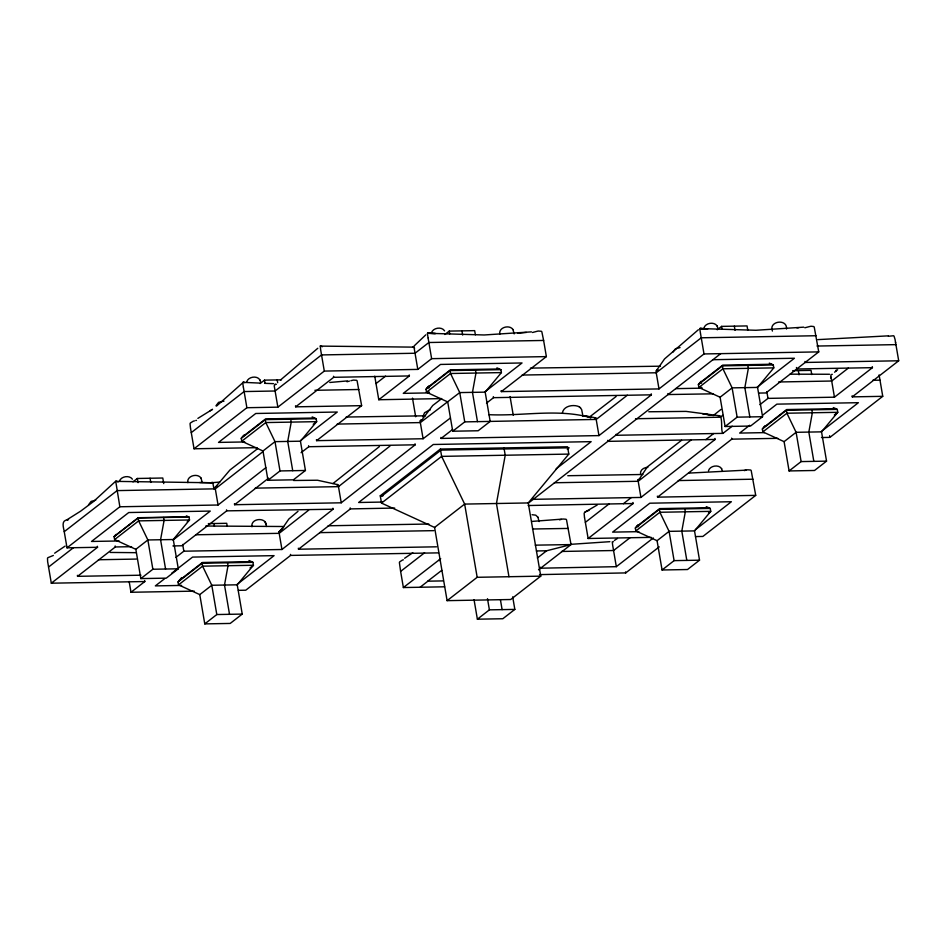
<?xml version="1.0" encoding="UTF-8"?>
<svg xmlns="http://www.w3.org/2000/svg" width="946" height="946" viewBox="0 0 946 946"><rect width="100%" height="100%" fill="white"/><g stroke="black" fill="none" stroke-linecap="round" stroke-linejoin="round"><path stroke-width="1.42" d="M187.852 482.673C186.397 475.743 197.785 472.823 201.037 478.132M251.943 526.756C250.394 517.758 267.505 516.717 266.311 526.496M499.819 334.163C498.365 327.233 509.74 324.312 513.004 329.622M640.596 474.478C639.543 470.008 644.037 467.312 647.88 467.348M322.397 346.721L320.304 346.011L320.635 349.689A41.435 11.506 75.4 0 1 320.848 350.895L324.301 371.08L277.864 407.158L246.882 407.714L194.036 448.782L190.536 428.266M88.486 504.868L91.123 501.392L95.723 500.186M215.936 405.822L218.573 402.357L223.977 401.104M246.705 381.912C248.077 376.745 257.016 375.231 259.843 379.831M431.435 332.933C432.795 327.765 441.735 326.264 444.573 330.852M672.783 352.267L675.432 348.79L680.032 347.584M703.942 328.049C705.302 322.882 714.242 321.38 717.08 325.968M708.471 470.812C709.843 465.645 718.783 464.131 721.621 468.719M835.732 371.352L836.205 370.016M658.038 369.626L656.489 370.465L656.086 371.884L658.995 388.924L501.321 391.609L501.155 390.603M119.409 481.242C120.946 476.287 129.436 474.892 132.416 479.184M638.183 479.646L639.934 478.593M639.555 478.688L647.289 466.934L681.558 440.292M422.756 418.7L432.748 405.479L440.978 399.165M215.321 487.237L229.949 469.985L257.584 448.7M186.362 515.83L189.011 517.048L189.519 519.969L173.284 539.516L178.297 568.794L166.271 578.148L140.836 578.597L135.834 549.319L114.596 539.575L114.099 536.642L115.897 534.478M312.18 416.89L316.165 418.723L316.662 421.656L300.438 441.191L305.44 470.481L293.414 479.823L267.978 480.272L262.976 450.994L241.738 441.25L241.242 438.317L243.95 435.065M248.975 560.505L252.96 562.338L253.457 565.259L237.233 584.805L242.235 614.084L230.209 623.438L204.774 623.887L199.772 594.608L178.534 584.865L178.037 581.932L181.644 577.592M496.922 367.84L500.907 369.661L501.404 372.594L485.18 392.141L490.182 421.419L478.156 430.761L452.72 431.222L447.718 401.932L426.492 392.2L425.984 389.267L428.692 386.015M528.246 502.941L568.806 454.092L567.565 446.772L440.387 449.054L380.257 495.775L381.51 503.095L434.592 527.442L447.103 600.651L510.698 599.516L540.757 576.149L528.246 502.941L464.652 504.088L434.592 527.442M769.311 363.122L773.284 364.955L773.793 367.876L757.557 387.422L762.571 416.701L750.545 426.043L725.109 426.504L720.095 397.225L698.869 387.482L698.373 384.549L701.069 381.297M706.272 506.607L710.257 508.428L710.753 511.36L694.53 530.895L699.532 560.186L687.505 569.527L662.07 569.989L657.068 540.698L635.83 530.954L635.334 528.034L638.042 524.77M833.296 407.56L837.269 409.382L837.778 412.314L821.542 431.849L826.556 461.14L814.53 470.481L789.094 470.942L784.092 441.652L762.854 431.908L762.358 428.987L765.054 425.724M656.264 370.808L664.553 358.924L698.373 329.74M279.224 531.687L283.717 526.65L280.737 530.872L288.79 519.082L298.002 511.313M425.83 334.813L414.123 345.952M211.124 482.945L211.466 482.637A16.283 6.173 87.3 0 1 211.727 482.425L212.614 482.413A1.715 0.65 87.3 0 1 212.803 482.803L213.926 488.869M317.785 348.27L280.56 379.949M584.474 517.202L584.143 513.56A2.353 2.164 -56 0 1 584.9 512.164L586.863 511.1A21.415 19.665 -56 0 1 588.152 510.698L588.991 510.473M837.671 369.732L834.561 372.227M216.646 405.976L243.642 382.007A23.059 6.527 75.3 0 1 243.997 382.196L244.73 382.669M332.957 483.548L379.358 446.618M721.006 409.417L713.142 415.637M255.219 488.136L338.479 486.646L390.012 446.027M234.442 503.698L234.608 504.715L341.234 502.799L415.188 444.809L415.022 443.804M332.921 508.227L333.087 509.232L281.955 549.496L183.843 551.199L175.909 557.371M308.668 510.178L279.2 533.331L195.798 534.786M268.581 478.168L234.608 504.715M657.387 496.142L657.565 497.147L731.778 439.157L777.778 438.329M263.071 451.538L215.298 488.846L117.103 490.607L64.245 531.676L67.012 547.829L97.533 547.285L97.355 546.28M265.826 467.691L218.065 505.01L119.858 506.772L67.012 547.829M691.337 439.795L638.195 481.278L554.356 482.756M300.615 440.529L337.284 412.03L255.751 413.485L218.526 442.409L244.742 441.948M301.1 452.696L308.786 446.725L415.188 444.809M722.827 415.259L720.32 417.21L635.523 418.735M533.095 498.329L533.237 499.334L640.95 497.442L715.129 439.452L714.975 438.447M191.269 432.629L244.115 391.561L275.097 391.005L321.534 354.927L415.046 353.248L428.869 342.511L543.619 340.454L546.374 356.607L501.321 391.609M132.972 481.869L137.347 478.475L162.783 478.014L163.729 483.595M260.115 383.556L264.49 380.15L281.447 379.843M144.643 580.513L144.821 581.53L51.309 583.197L48.553 567.044L73.587 547.592M51.309 583.197L97.533 547.285M114.466 536.205L138.246 517.722L188.538 516.823M114.099 536.642L138.151 517.959L189.011 517.048M242.413 436.91L265.59 418.901L314.628 418.014M241.242 438.317L265.294 419.634L316.165 418.723M114.596 539.575L138.648 520.879L189.519 519.969L187.225 521.754M241.738 441.25L265.791 422.566L316.662 421.656L313.221 424.316M77.395 575.322L77.56 576.327L115.341 546.965L131.577 546.682M295.495 405.834L295.66 406.839L333.69 377.312L409.382 375.94L409.216 374.935M135.834 549.319L147.86 539.965L173.284 539.516M262.976 450.994L275.002 441.652L300.438 441.191M173.047 540L210.272 511.077L128.739 512.531L91.514 541.455L119.172 540.97M441.699 398.597L378.778 399.732L376.011 383.568L385.578 376.141M444.857 334.494L449.232 331.1L474.667 330.639L475.389 334.825M316.425 439.642L316.603 440.659L361.632 405.657L357.115 380.907A2.424 2.223 -56.4 0 0 356.595 380.316L353.508 380.091A22.952 21.049 -56.4 0 0 352.539 380.304L350.86 380.73M333.087 509.232L226.709 510.852L181.762 545.771L172.905 545.937M140.836 578.597L152.862 569.255L178.297 568.794M267.978 480.272L280.004 470.931L305.44 470.481M129.153 581.494L130.997 592.267L144.821 581.53M378.778 399.732L409.382 375.94M324.301 371.08L417.801 369.401L431.624 358.664L546.374 356.607M179.208 580.525L202.397 562.503L251.423 561.628M178.037 581.932L202.089 563.248L252.96 562.338M425.984 389.267L450.036 370.584L500.907 369.661M178.534 584.865L202.586 566.169L253.457 565.259L250.016 567.931M199.772 594.608L211.798 585.267L237.233 584.805M237.032 584.427L274.08 555.645L192.57 557.088L171.628 573.288M298.345 548.195L298.51 549.212L350.387 508.901L394.707 508.061M440.942 437.419L441.108 438.424L452.59 429.496M486.492 403.15L493.528 397.675L651.392 394.825L651.226 393.82M438.589 552.866L290.623 555.408L245.747 590.209L238.392 590.339M204.774 623.887L216.8 614.545L242.235 614.084M452.72 431.222L464.746 421.881L596.193 419.433L598.96 435.598L441.108 438.424M381.534 496.307L440.99 450.107L569.137 447.813L567.281 449.255M381.51 503.095L441.64 456.374L568.806 454.092M444.608 586.804L403.374 587.549L400.619 571.396L424.588 552.771M596.418 419.267L627.352 395.215M717.245 329.776L721.609 326.382L747.044 325.921L747.766 330.107M556.153 468.838L591.155 441.652L433.28 444.49L358.64 502.492L382.243 502.066M651.392 394.825L598.96 435.598M658.995 388.924L704.001 353.946L818.751 351.888L814.246 327.139A2.424 2.223 -56.4 0 0 813.714 326.547L811.089 326.24A21.226 19.476 -56.4 0 0 809.67 326.536L804.857 327.777M420.095 587.253L427.911 581.175L443.201 580.903M528.66 502.905L720.722 353.65M698.373 384.549L722.413 365.865L773.284 364.955M447.103 600.651L477.174 577.297L540.757 576.149M720.095 397.225L732.121 387.872L757.557 387.422M537.352 558.01L546.646 550.773L571.029 544.577L566.512 519.815A2.424 2.223 -56.5 0 0 565.992 519.236L562.905 518.999A22.964 21.06 -56.5 0 0 561.936 519.212L559.547 519.815M757.19 387.174L794.415 358.25L712.882 359.716M651.203 537.363L588.128 538.499L585.361 522.334L609.248 503.78M623.39 503.698L631.218 497.608M705.858 439.618L713.686 433.54M818.751 351.888L765.905 392.957L758.609 393.075M538.522 569.835L571.029 544.577L535.282 545.156M474.041 599.669L477.375 619.192L489.401 609.851L514.837 609.401L512.685 596.843M725.109 426.504L737.135 417.162L762.571 416.701M616.189 434.273L616.354 435.278L722.957 433.374L732.204 426.197M759.91 404.663L767.986 398.384L834.455 397.19L872.437 367.663L872.271 366.646M588.128 538.499L633.134 503.52L632.969 502.503M749.67 425.274L739.642 433.079L764.392 432.629M762.689 415.164L776.867 404.143L858.4 402.689L821.175 431.613M514.837 609.401L502.811 618.743L477.375 619.192M763.528 427.568L786.705 409.559L835.732 408.672M762.358 428.987L786.398 410.292L837.269 409.382M635.334 528.034L659.386 509.338L710.257 508.428M762.854 431.908L786.906 413.225L837.778 412.314L834.337 414.987M635.83 530.954L659.882 512.271L710.753 511.36L708.459 513.134M630.107 537.671L613.564 550.525L561.498 551.459M848.326 368.112L831.7 381.025L778.523 381.983M540.45 567.198L540.627 568.203L616.319 566.678L653.308 537.955M784.092 441.652L796.106 432.31L821.542 431.849M657.068 540.698L669.094 531.356L694.53 530.895M539.504 574.612L625.72 572.909L659.232 546.871M852.098 395.854L852.263 396.871L898.7 360.781L895.235 340.607A41.352 37.923 -56.4 0 1 895.058 339.401L894.029 336.114A1.951 1.797 -56.4 0 0 893.462 335.747L888.389 336.279M695.322 529.76L731.376 501.735L649.807 503.201L612.618 532.125L638.834 531.652M879.094 374.876L882.748 396.327L829.89 437.395L829.607 435.704M744.242 470.611L746.63 470.008A22.952 21.049 -56.4 0 1 747.6 469.795L750.686 470.032A2.424 2.223 -56.4 0 1 751.207 470.623L755.724 495.373L702.878 536.441L695.511 536.571M789.094 470.942L801.12 461.589L826.556 461.14M662.07 569.989L674.096 560.635L699.532 560.186M164.651 578.692L155.345 585.893L181.597 585.42M484.813 391.892L522.038 362.968L440.505 364.435L403.28 393.359L429.484 392.886M589.559 416.973L616.106 396.504M403.374 587.549L440.718 558.672M427.722 581.175L441.758 570.332M316.603 440.659L423.099 438.743L450.414 417.99M279.685 531.214L279.508 531.333A1.49 1.253 50.7 0 0 279.176 531.77M65.12 546.102L54.643 553.185M412.799 552.748L404.604 558.27M413.071 347.135L413.012 347.182A6.386 1.975 -72.6 0 1 413.378 347.04M617.442 538.463L614.344 540.462M210.213 410.812L212.531 409.311L197.868 418.392M718.511 416.134C723.548 414.242 720.225 431.057 722.957 433.374M67.225 519.602L80.587 511.195L93.394 501.628L115.944 480.994L118.155 481.999M584.912 512.176L597.21 505.01M420.982 420.166L420.592 420.45A1.644 1.384 50.7 0 0 420.32 420.852M594.585 417.789L595.637 417.742M429.011 410.268L424.553 412.728L422.85 416.772M194.45 420.887L194.06 420.994A23.071 21.19 -56 0 0 193.102 421.277L190.347 423.039A2.436 2.235 -56 0 0 190.051 423.843L190.501 428.077M67.615 519.874C60.828 520.253 63.524 527.454 64.245 531.676M67.935 519.792L68.55 519.626M53.378 555.444L47.915 557.667A1.963 1.797 -56.5 0 0 47.501 558.294L47.643 561.818A41.411 37.958 -56.5 0 1 47.879 563L48.553 567.044M532.48 332.495L537.293 331.242A22.952 21.049 -56.4 0 1 538.262 331.029L541.337 331.266A2.424 2.223 -56.4 0 1 541.857 331.857L543.619 340.454M346.981 381.746L349.452 381.096M195.751 420.532L196.472 420.343M413.402 346.969L414.076 347.856M275.31 384.253L274.222 385.708A4.612 3.086 66.4 0 0 274.293 386.275L277.864 407.158M429.626 410.091L430.241 409.937M531.427 331.869L484.175 334.979L427.509 333.264A2.436 0.686 75.3 0 0 427.474 333.867L428.077 337.899M700.454 333.181L699.851 329.149A2.436 0.686 75.3 0 1 699.886 328.546L755.878 330.272L803.793 327.15M347.419 380.907L329.787 382.48M796.934 327.884L798.72 327.718M517.699 333.24L526.354 332.436M561.274 519.188L531.853 521.423M609.863 541.68L570.84 544.328M888.259 335.854L817.841 339.626M532.054 514.707L535.755 515.168L537.943 517.296M688.593 473.106L746.063 470.15M829.571 374.261L790.099 374.167M293.567 480.485L317.489 480.237L337.71 484.648M219.756 482.058L211.313 482.767L115.743 481.372L119.858 506.772M815.996 335.735L701.246 337.793L656.228 372.771L522.145 375.054M817.001 346.047L895.933 344.628M898.7 360.781L805.152 362.46L804.975 361.455M499.37 368.964L450.343 369.839L427.166 387.848L429.2 387.813M660.45 366.185L530.434 368.112M771.747 364.245L722.72 365.121L699.543 383.13L701.589 383.095M501.404 372.594L450.533 373.504L426.492 392.2L429.389 392.141M773.793 367.876L722.921 368.786L698.869 387.482L701.778 387.422M872.437 367.663L796.733 368.999L796.461 367.497M792.665 370.69L811.029 370.359L811.751 374.545M314.9 390.296L358.865 389.504M872.72 380.292L879.981 380.162M485.18 392.141L459.744 392.59L420.331 422.59L337.178 424.08M675.657 388.64L701.885 388.167M295.66 406.839L361.632 405.657M852.263 396.871L882.748 396.327M488.727 414.679C522.594 416.323 557.702 408.353 590.682 417.659M194.036 448.782L257.087 447.659M821.459 437.537L829.512 437.395M678.247 480.568L752.957 479.208M380.257 495.775L383.189 495.716M657.565 497.147L755.724 495.373M528.152 505.519L633.134 503.52M708.72 507.73L659.693 508.605L636.504 526.615L638.55 526.579M208.345 523.635L226.721 523.304L227.194 526.094M328.144 525.775L428.857 524.025M536.465 550.962L546.646 550.773M98.455 559.748L136.283 559.074M77.56 576.327L140.966 575.203M130.997 592.267L194.261 591.132M320.256 346.106L413.828 347.135M713.343 393.82L668.065 394.553L667.9 393.548M425.523 415.802L346.141 417.044M715.141 439.452L607.864 441.356L607.746 440.339M567.777 475.72L642.913 474.478M319.701 532.633L433.776 530.647M532.515 529.003L568.262 528.424M298.51 549.212L436.544 546.812M283.386 526.508L205.755 526.023M136.307 552.677L110.233 552.44M648.779 411.77L686.027 411.392L719.941 415.826M199.712 482.519L212.803 482.791M273.654 383.662L264.584 383.331M701.329 328.558L707.856 328.818L699.886 328.546L700.773 328.238A23.059 6.527 75.3 0 1 701.116 328.428L701.601 328.723M428.94 333.276L435.479 333.536L427.509 333.264L428.396 332.957A23.059 6.527 75.3 0 1 428.739 333.146L429.212 333.441M260.162 383.106L242.755 382.326A2.436 0.686 75.3 0 0 242.732 382.917L243.335 386.949M711.309 415.188L702.724 413.698L710.079 414.987M595.755 417.872L584.663 415.661L590.883 417.742M613.481 541.727L612.263 541.845L612.665 545.298A41.317 11.494 75.3 0 1 612.878 546.492L616.319 566.678M579.236 406.768C573.607 404.096 563.509 405.775 562.409 412.964M580.241 407.56L581.672 409.63L583.008 416.441M579.011 406.591L580.501 407.773M717.009 325.791L717.872 328.085M721.55 468.542L722.484 471.226M512.933 329.445L514.175 333.903M537.884 517.119L539.125 521.577M259.783 379.653L260.635 381.948M265.069 522.038L265.921 524.332M200.978 477.955L202.208 482.413M338.301 485.688L338.112 485.144A1.845 0.828 89.9 0 0 337.639 484.612L337.497 484.6A13.386 5.983 88.3 0 0 336.563 484.813M584.51 517.391L585.361 522.334M831.037 377.17L830.872 375.006L831.735 374.391A5.097 2.377 15.4 0 1 832.326 374.344M895.495 342.109L895.614 342.712M414.313 348.968L417.801 369.401M376.011 383.568L374.758 376.201M400.619 571.396L399.401 562.645A2.424 2.223 -56.5 0 1 399.697 561.853L402.428 560.091A22.964 21.06 -56.5 0 1 403.386 559.807M700.501 333.43L704.001 353.946M428.124 338.148L431.624 358.664M243.359 387.08L246.882 407.714M834.455 397.19L831.7 381.025A32.377 9.2 75.2 0 1 831.558 380.304L831.25 378.4M811.834 409.843L812.342 412.763L808.83 432.086L813.832 461.364M798.318 370.584L799.027 374.77M786.493 329.019C787.592 318.234 768.223 321.049 772.433 331.065M801.12 461.589L796.106 432.31L786.906 413.225L786.398 410.292M766.839 391.644L767.986 398.384M747.848 365.404L748.357 368.337L744.845 387.647L749.847 416.926M734.333 326.157L735.042 330.331M721.609 326.382L722.094 329.173M737.135 417.162L732.121 387.872L722.921 368.786L722.413 365.865M731.613 438.14L731.778 439.157M684.821 508.889L685.318 511.81L681.806 531.132L686.82 560.41M674.096 560.635L669.094 531.356L659.882 512.271L659.386 509.338M638.195 481.278L640.95 497.442M625.543 571.892L625.72 572.909M510.06 396.575L513.252 415.235M503.97 447.907L505.223 455.227L496.449 503.52L508.96 576.729M493.351 396.658L493.528 397.675M475.471 370.123L475.968 373.055L472.468 392.365L477.47 421.644M461.955 330.864L462.665 335.05M500.446 599.859L502.113 609.626M449.232 331.1L449.705 333.891M464.746 421.881L459.744 392.59L450.533 373.504L450.036 370.584M487.486 598.7L489.401 609.851M477.174 577.297L464.652 504.088L441.64 456.374L440.387 449.054M423.099 438.743L420.331 422.59A2.956 2.495 50.6 0 1 420.249 420.816M412.491 398.112L415.672 416.772M333.524 376.307L333.69 377.312M350.209 507.896L350.387 508.901M338.479 486.646L341.234 502.799M308.609 445.72L308.786 446.725M290.729 419.173L291.226 422.105L287.714 441.415L292.728 470.706M277.202 379.925L277.686 382.716M264.49 380.15L264.963 382.941M280.004 470.931L275.002 441.652L265.791 422.566L265.294 419.634M290.457 554.391L290.623 555.408M281.955 549.496L279.2 533.331A2.649 2.235 51.1 0 1 279.117 531.747M226.532 509.847L226.709 510.852M215.298 488.846L218.065 505.01M227.525 562.787L228.021 565.72L224.509 585.03L229.523 614.321M213.997 523.54L214.482 526.331M216.8 614.545L211.798 585.267L202.586 566.169L202.089 563.248M182.696 544.47L183.843 551.199M163.587 517.497L164.084 520.43L160.572 539.74L165.574 569.031M150.059 478.25L150.781 482.425M137.347 478.475L138.057 482.661M152.862 569.255L147.86 539.965L138.648 520.879L138.151 517.959M115.164 545.96L115.341 546.965M338.372 485.57A3.654 1.49 87.8 0 1 338.573 486.587M414.253 347.348A6.338 1.667 83.6 0 1 414.537 348.636M412.645 347.076A26.654 7.237 -67 0 1 413.071 346.792M275.404 384.407A7.887 5.168 27.8 0 1 276.409 384.313M215.274 488.857A2.637 2.223 51.3 0 1 215.215 487.285A1.561 1.313 50.9 0 1 215.664 486.823M217.19 486.327A20.753 17.56 52.4 0 0 216.658 486.421A4.73 3.997 52.4 0 0 215.641 486.776M279.649 531.108A14.237 12.026 52.2 0 1 281.364 530.765M830.623 376.934A36.634 9.909 75.4 0 1 830.836 378.128M638.172 481.289A2.85 2.4 51 0 1 638.112 479.61M422.472 419.705A19.7 16.732 53.4 0 0 422.011 419.788A8.963 7.615 53.6 0 0 420.97 420.119M595.708 417.99A2.672 0.97 86.8 0 1 596.039 419.492M438.708 560.422A7.13 2.034 -9.7 0 1 439.736 560.517"/></g></svg>
